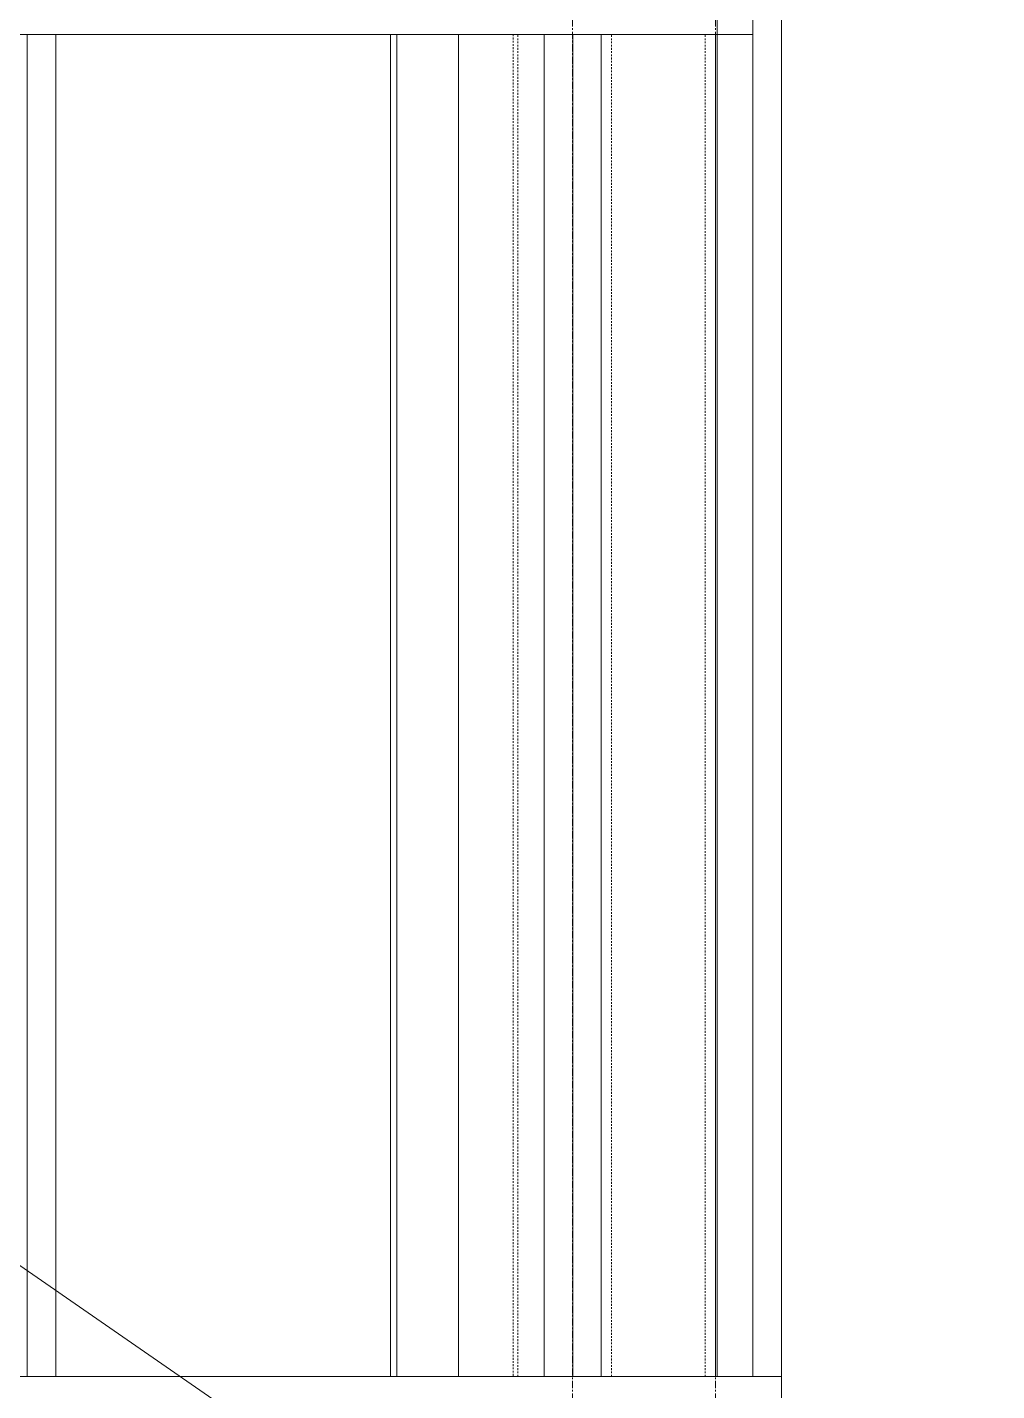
# Model space of a CAD drawing. Header units: inches. Extents: x 20230 to 40520, y -638 to 835.
# Drawn here: x 29295.4 to 29363.3, y 1 to 96.5 of the extents above; entities that cross this region are included whole.
import ezdxf

# ---------------------------------------------------------------- set-up
doc = ezdxf.new("R2010")
doc.units = ezdxf.units.IN
doc.header["$MEASUREMENT"] = 0
doc.linetypes.add('Grid Line 1_2_', pattern=[0.875, 0.5, -0.125, 0.125, -0.125])
doc.linetypes.add('Hidden 1_8_', pattern=[0.1875, 0.125, -0.0625])
for name, color, linetype, lineweight in [('A-ANNO-KEYN', 231, 'Continuous', 9), ('A-GLAZ-CWMG', 51, 'Continuous', 9), ('S-COLS', 52, 'Continuous', 9), ('S-GRID', 1, 'Continuous', 9)]:
    doc.layers.add(name, color=color, linetype=linetype, lineweight=lineweight)

# ---------------------------------------------------------------- blocks, each defined once
blk = doc.blocks.new('W-Wide Flange-Column - B2_D-1389335-Elevation - South')
at = {"layer": 'S-COLS'}
blk.add_line((26263.39, 2), (26263.39, 96), dxfattribs=at)
at = {"layer": 'S-COLS', "linetype": 'Hidden 1_8_'}
for p, q in [((26267.234, 96), (26267.234, 2)), ((26267.546, 2), (26267.546, 96))]:
    blk.add_line(p, q, dxfattribs=at)
blk = doc.blocks.new('Rectangular Mullion - Exterior 2_ x 4_5_-1135280-Elevation - South')
at = {"layer": 'A-GLAZ-CWMG'}
blk.add_line((26161.828, 2), (26125.64, 2), dxfattribs=at)
blk = doc.blocks.new('Rectangular Mullion - Exterior 2_ x 4_5_-1142350-Elevation - South')
at = {"layer": 'A-GLAZ-CWMG'}
for p, q in [((26284.015, 97), (26284.015, 2)), ((26286.015, 2), (26286.015, 97)), ((26286.015, 2), (26284.015, 2))]:
    blk.add_line(p, q, dxfattribs=at)
blk = doc.blocks.new('Rectangular Mullion - Exterior 2_ x 4_5_-1135281-Elevation - South')
at = {"layer": 'A-GLAZ-CWMG'}
for p, q in [((26053.265, 98), (26017.078, 98)), ((26017.078, 96), (26053.265, 96))]:
    blk.add_line(p, q, dxfattribs=at)
blk = doc.blocks.new('Rectangular Mullion - Exterior 2_ x 4_5_-1142343-Elevation - South')
at = {"layer": 'A-GLAZ-CWMG'}
for p, q in [((26016.078, 96), (26018.078, 96)), ((26016.078, 96), (26016.078, 2)), ((26018.078, 2), (26018.078, 96)), ((26018.078, 2), (26016.078, 2))]:
    blk.add_line(p, q, dxfattribs=at)
blk = doc.blocks.new('Rectangular Mullion - Exterior 2_ x 4_5_-1274971-Elevation - South')
at = {"layer": 'A-GLAZ-CWMG'}
for q in [(26270.39, 2), (26286.015, 0)]:
    blk.add_line((26286.015, 2), q, dxfattribs=at)
blk = doc.blocks.new('Rectangular Mullion - Exterior 2_ x 4_5_-1274972-Elevation - South')
at = {"layer": 'A-GLAZ-CWMG'}
for p, q in [((26284.015, 98), (26270.39, 98)), ((26284.015, 98), (26284.015, 96)), ((26270.39, 96), (26284.015, 96))]:
    blk.add_line(p, q, dxfattribs=at)
blk = doc.blocks.new('Rectangular Mullion - Exterior 2_ x 4_5_-V33-Elevation - South')
at = {"layer": 'A-GLAZ-CWMG'}
for p, q in [((26281.515, 2), (26281.515, 97)), ((26286.015, 97), (26286.015, 2)), ((26286.015, 2), (26281.515, 2))]:
    blk.add_line(p, q, dxfattribs=at)
blk = doc.blocks.new('C-Channel-Column - C8X13_7-1263783-Elevation - South')
at = {"layer": 'S-COLS', "linetype": 'Hidden 1_8_'}
for p, q in [((26274.103, 2), (26274.103, 96)), ((26280.678, 2), (26280.678, 96))]:
    blk.add_line(p, q, dxfattribs=at)

msp = doc.modelspace()

# ---------------------------------------------------------------- linework, layer by layer
at = {"layer": 'A-ANNO-KEYN', "color": 153}
msp.add_line((29241.013, 46.974), (29406.455, -67.308), dxfattribs=at)
at = {"layer": 'S-COLS'}
for p, q in [((29320.845, 96), (29320.845, 2)), ((29321.279, 96), (29321.279, 2)), ((29335.595, 2), (29335.595, 96)), ((29343.595, 96), (29343.595, 2))]:
    msp.add_line(p, q, dxfattribs=at)
at = {"layer": 'S-GRID', "linetype": 'Grid Line 1_2_'}
for p, q in [((29333.595, -28.562), (29333.595, 671.892)), ((29333.595, -28.562), (29333.595, 671.892)), ((29343.595, -28.562), (29343.595, 671.892)), ((29343.595, -28.562), (29343.595, 671.892))]:
    msp.add_line(p, q, dxfattribs=at)

# ---------------------------------------------------------------- block references
at = {"layer": 'A-GLAZ-CWMG'}
for name, p in [('Rectangular Mullion - Exterior 2_ x 4_5_-1135281-Elevation - South', (3243.143, 0)), ('Rectangular Mullion - Exterior 2_ x 4_5_-1135281-Elevation - South', (3279.33, 0)), ('Rectangular Mullion - Exterior 2_ x 4_5_-1274972-Elevation - South', (3062.205, 0)), ('Rectangular Mullion - Exterior 2_ x 4_5_-V33-Elevation - South', (3062.205, 0)), ('Rectangular Mullion - Exterior 2_ x 4_5_-1142350-Elevation - South', (3062.205, 0)), ('Rectangular Mullion - Exterior 2_ x 4_5_-1142343-Elevation - South', (3279.33, 0)), ('Rectangular Mullion - Exterior 2_ x 4_5_-1142343-Elevation - South', (3315.518, 0)), ('Rectangular Mullion - Exterior 2_ x 4_5_-1135280-Elevation - South', (3134.58, 0)), ('Rectangular Mullion - Exterior 2_ x 4_5_-1135280-Elevation - South', (3170.768, 0)), ('Rectangular Mullion - Exterior 2_ x 4_5_-1274971-Elevation - South', (3062.205, 0))]:
    msp.add_blockref(name, p, dxfattribs=at)
at = {"layer": 'S-COLS', "linetype": 'Hidden 1_8_'}
msp.add_blockref('C-Channel-Column - C8X13_7-1263783-Elevation - South', (3062.205, 0), dxfattribs=at)
at = {"layer": 'S-COLS'}
msp.add_blockref('W-Wide Flange-Column - B2_D-1389335-Elevation - South', (3062.205, 0), dxfattribs=at)

doc.saveas('drawing.dxf')
